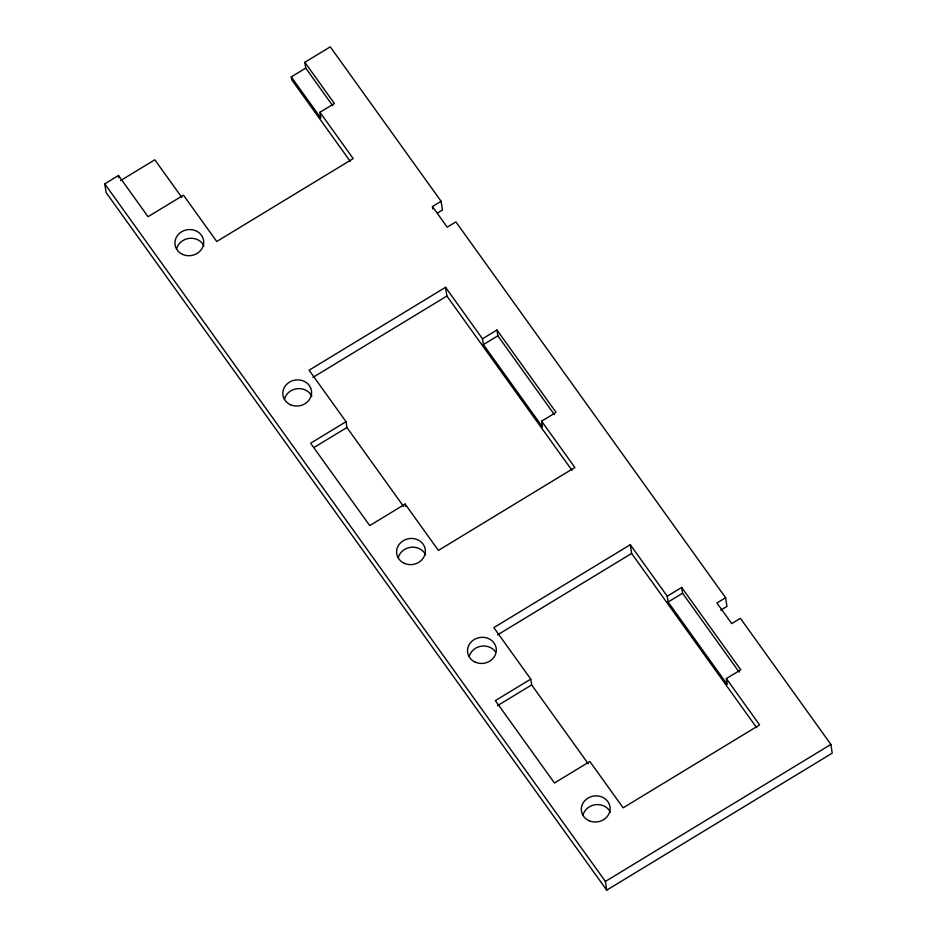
<?xml version="1.0" encoding="UTF-8"?>
<svg xmlns="http://www.w3.org/2000/svg" width="937" height="937" viewBox="0 0 937 937"><rect width="100%" height="100%" fill="white"/><g stroke="black" fill="none" stroke-linecap="round" stroke-linejoin="round"><path stroke-width="1.41" d="M441.116 201.303L432.449 206.562L447.218 227.164L455.897 221.893L725.601 597.712L716.922 602.983L731.703 623.573L740.382 618.303L830.896 744.435L832.232 753.149L606.719 890.15L106.104 192.565L104.768 183.851L118.495 175.512L148.046 216.693L183.476 195.177L216.728 241.512L353.19 158.611L319.939 112.276L334.392 103.492L304.841 62.31L330.281 46.85L441.116 201.303L442.451 210.017L437.497 213.027M120.604 180.583L154.816 159.794L181.837 197.449M350.286 161.41L291.712 79.797L291.266 76.893L305.731 68.12L304.841 62.31M482.496 338.796L496.961 330.011L556.074 412.385L541.609 421.17L542.5 426.979L483.387 344.605L482.496 338.796L445.555 287.319L309.093 370.22L346.034 421.697L346.924 427.506L403.507 506.355M312.911 377.424L446.89 296.033L445.555 287.319M346.034 421.697L310.615 443.224L369.728 525.598L405.147 504.071L438.399 550.406L574.861 467.504L541.609 421.17M313.942 447.546L346.924 427.506M483.387 344.605L497.84 335.821L496.961 330.011M667.226 596.213L681.679 587.429L740.792 669.803L726.339 678.587L727.229 684.397L668.116 602.022L667.226 596.213L630.285 544.725L493.822 627.626L530.764 679.114L531.654 684.924L588.237 763.76M497.641 634.841L631.62 553.439L630.285 544.725M530.764 679.114L495.345 700.63L554.458 783.004L589.877 761.488L623.128 807.823L759.591 724.91L726.339 678.587M497.453 705.702L531.654 684.924M668.116 602.022L682.569 593.238L681.679 587.429M720.74 610.186L726.936 606.426L725.601 597.712M606.719 890.15L605.384 881.436L830.896 744.435M305.731 68.12L332.752 105.776M497.84 335.821L554.423 414.669M682.569 593.238L739.152 672.075M291.266 76.893L320.829 118.085L319.939 112.276M446.89 296.033L571.945 470.292M631.62 553.439L756.674 727.698M104.768 183.851L605.384 881.436M432.449 206.562L432.824 209.056M405.147 504.071L405.51 506.39M118.495 175.512L118.847 177.831M176.578 248.926A14.442 13.059 -8.7 0 1 189.368 238.361A14.442 13.059 -8.7 0 1 203.95 245.974M284.45 399.256A14.442 13.059 -8.7 0 1 297.252 388.691A14.442 13.059 -8.7 0 1 311.834 396.304M398.248 557.82A14.442 13.059 -8.7 0 1 411.05 547.255A14.442 13.059 -8.7 0 1 425.621 554.868M469.179 656.673A14.442 13.059 -8.7 0 1 480.728 646.284A14.442 13.059 -8.7 0 1 495.392 651.719M582.978 815.237A14.442 13.059 -8.7 0 1 595.768 804.672A14.442 13.059 -8.7 0 1 610.35 812.274M182.68 254.431A14.442 13.059 -8.7 0 0 203.704 241.664A14.442 13.059 -8.7 0 0 181.555 231.826A14.442 13.059 -8.7 0 0 182.68 254.431M290.552 404.761A14.442 13.059 -8.7 0 0 311.588 391.982A14.442 13.059 -8.7 0 0 289.439 382.155A14.442 13.059 -8.7 0 0 290.552 404.761M404.351 563.336A14.442 13.059 -8.7 0 0 425.375 550.558A14.442 13.059 -8.7 0 0 403.226 540.731A14.442 13.059 -8.7 0 0 404.351 563.336M475.282 662.178A14.442 13.059 -8.7 0 0 496.317 649.4A14.442 13.059 -8.7 0 0 474.157 639.573A14.442 13.059 -8.7 0 0 475.282 662.178M589.08 820.742A14.442 13.059 -8.7 0 0 610.104 807.963A14.442 13.059 -8.7 0 0 587.956 798.137A14.442 13.059 -8.7 0 0 589.08 820.742"/></g></svg>
